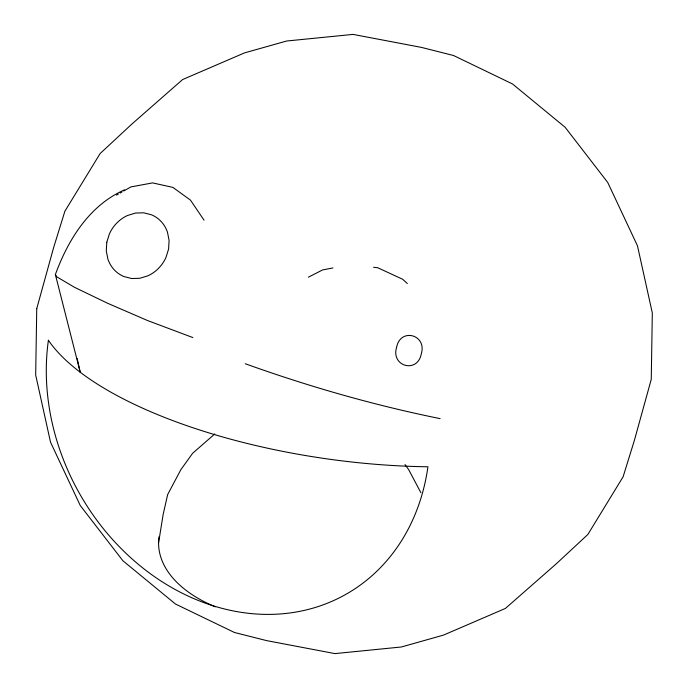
<?xml version="1.0" encoding="UTF-8"?>
<svg xmlns="http://www.w3.org/2000/svg" width="688" height="688" viewBox="0 0 688 688"><rect width="100%" height="100%" fill="white"/><g stroke="black" fill="none" stroke-linecap="round" stroke-linejoin="round"><path stroke-width="1.03" d="M158.558 542.961L163.202 514.177L167.683 494.517L180.832 469.723L192.614 453.297L214.759 433.956M77.202 358.534L80.195 372.174L55.375 274.555C68.043 239.777 89.44 205.239 124.571 189.845M116.53 195.082L118.336 194.059M120.133 193.036L121.931 192.012M123.728 190.997L130.918 186.912L152.598 182.896L172.912 187.403L190.456 200.113L204.044 220.177M308.413 277.169L322.612 269.92L332.932 267.942M373.593 267.279L377.789 267.77L402.695 279.285L407.322 283.525M440.139 418.631C374.005 405.232 308.749 386.518 245.246 363.737M192.855 337.559L147.55 320.539L107.672 303.288L74.424 287.274L56.717 276.774L55.375 274.555M404.991 464.538L408.715 469.723L420.884 492.677M215.327 606.833A136.207 78.638 0 0 1 158.98 536.803M36.748 308.62L35.681 375.029L50.525 442.195L80.264 505.534L122.877 560.737L175.466 604.03L234.436 632.478L266.531 640.597L334.944 653.6L401.328 646.987L443.459 635.119L505.413 608.433L556.368 563.73L587.87 534.456L623.104 476.801L634.345 440.518L651.252 379.38L652.319 312.971L637.475 245.805L607.736 182.466L565.123 127.263L512.534 83.97L453.564 55.522L421.469 47.403L353.056 34.4L286.672 41.013L244.541 52.881L182.587 79.567L131.632 124.27L100.13 153.544L64.896 211.199L53.655 247.482L36.748 308.62M106.786 242.262L106.279 250.879L107.904 259.144A35.157 31.184 -56.4 0 0 123.84 276.516L131.632 278.52L139.836 278.279L147.894 275.811A33.213 29.455 -56.4 0 0 165.963 257.45L168.586 249.065L169.093 240.447L167.468 232.183A35.157 31.184 -56.4 0 0 151.532 214.811L143.74 212.807L135.536 213.048L127.478 215.507A33.213 29.455 -56.4 0 0 109.409 233.877L106.786 242.262M396.58 347.388C390.707 366.515 417.59 373.859 421.305 353.778C427.188 334.652 400.304 327.307 396.58 347.388M48.401 340.268A309.892 116.1 8 0 0 427.936 466.774A219.128 182.415 60.6 0 1 209.814 604.7A219.128 182.415 60.6 0 1 48.401 340.268"/></g></svg>
